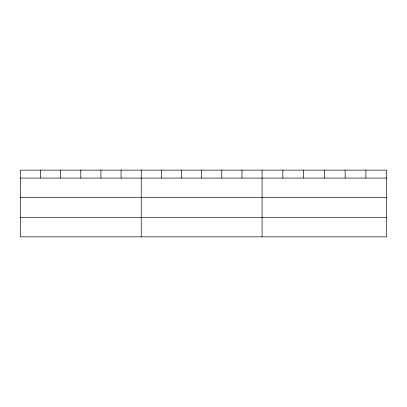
<?xml version="1.0" encoding="UTF-8"?>
<svg xmlns="http://www.w3.org/2000/svg" width="407" height="407" viewBox="0 0 407 407"><rect width="100%" height="100%" fill="white"/><g stroke="black" fill="none" stroke-linecap="round" stroke-linejoin="round"><path stroke-width="0.61" d="M386.65 197.487L386.65 170.131L20.35 170.131L20.35 236.869L386.65 236.869L386.65 197.487L20.35 197.487M20.35 178.088L386.65 178.088M20.35 217.47L386.65 217.47M365.893 170.131L365.893 178.088M345.136 170.131L345.136 178.088M324.379 170.131L324.379 178.088M303.622 170.131L303.622 178.088M282.865 170.131L282.865 178.088M262.108 170.131L262.108 236.869M241.962 170.131L241.962 178.088M221.815 170.131L221.815 178.088M201.668 170.131L201.668 178.088M181.522 170.131L181.522 178.088M161.376 170.131L161.376 178.088M141.229 170.131L141.229 236.869M121.083 170.131L121.083 178.088M100.936 170.131L100.936 178.088M80.79 170.131L80.79 178.088M60.643 170.131L60.643 178.088M40.496 170.131L40.496 178.088"/></g></svg>
